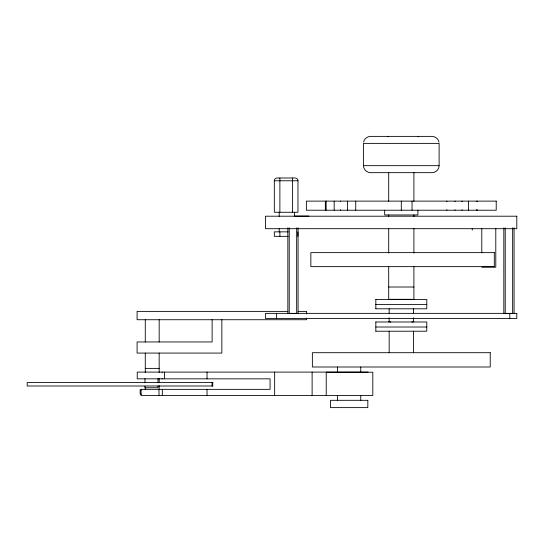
<?xml version="1.0" encoding="UTF-8"?>
<svg xmlns="http://www.w3.org/2000/svg" width="544" height="544" viewBox="0 0 544 544"><rect width="100%" height="100%" fill="white"/><g stroke="black" fill="none" stroke-linecap="round" stroke-linejoin="round"><path stroke-width="0.82" d="M413.42 321.722L413.426 317.682M413.426 313.643L413.426 308.802M389.144 321.722L389.15 317.682M389.164 313.643L389.171 308.802M375.836 308.802L375.836 299.574M375.836 331.214L375.836 321.987M375.782 299.574L426.816 299.574L426.761 308.802L375.782 308.802M375.782 321.987L426.816 321.987L426.761 331.214L375.782 331.214M439.103 165.668C439.198 169.456 435.812 172.591 432.113 172.672L370.484 172.672C366.785 172.591 363.399 169.456 363.494 165.668L363.494 143.385L439.11 143.385L439.103 165.668L363.487 165.668M363.603 142.106C364.16 138.836 367.248 136.503 370.484 136.381L432.113 136.381C435.35 136.503 438.437 138.836 438.994 142.106M274.326 180.778L297.969 180.778L297.969 212.282L274.326 212.282L274.326 180.778A2.781 2.781 0 0 1 277.1 177.997L295.181 177.997A2.781 2.781 0 0 1 297.969 180.778M294.352 216.09L308.951 216.09M288.293 231.853L274.326 231.853L274.326 236.341L288.232 236.341M297.881 231.853L297.881 236.341M481.787 267.206L495.795 267.206L495.795 228.555M388.695 287.014L413.902 287.014M375.782 304.599L426.816 304.599M287.966 311.386L137.088 311.386L137.088 319.729L306.612 319.729L306.612 318.056M298.139 311.386L306.612 311.386L306.612 313.888M388.695 321.722L390.782 321.987M413.902 321.722L411.808 321.987M375.782 327.012L426.816 327.012M145.275 368.383L159.168 368.383M368.009 372.096L137.231 372.096L137.217 378.835L270.062 378.835L270.062 389.348L141.059 389.348L141.059 395.522L372.803 395.522L372.803 372.218L326.23 372.218L326.23 395.522M212.942 382.527L27.2 382.527L27.2 386.002L212.942 386.002M141.386 389.885L140.168 389.885L140.168 394.142L141.386 394.142M514.06 227.827L514.06 313.5L503.832 313.5L503.826 227.827M512.659 227.827L512.659 313.5M509.796 313.358L509.796 318.444M505.226 227.827L505.226 313.5M481.787 228.555L481.787 252.919M477.238 201.117L477.238 201.688M477.238 209.658L477.238 210.222M476.476 201.117L476.476 201.688M476.476 209.658L476.476 210.222M472.246 228.46L472.246 230.058M468.418 201.117L468.418 210.222M462.053 201.117L462.053 201.688M462.053 209.658L462.053 210.222M454.995 201.117L454.995 201.688M454.995 209.658L454.995 210.222M446.862 201.117L446.862 201.688M446.862 209.658L446.862 210.222M418.248 136.381L418.248 136.884M417.908 210.222L417.908 214.968L384.69 214.968L384.69 210.222M413.902 172.455L413.902 201.307M413.902 214.887L413.902 216.58M413.902 228.46L413.902 253.069M413.902 266.648L413.902 299.309L388.695 299.309L388.695 266.648M413.426 331.214L413.426 352.73M412.039 201.117L412.039 210.222M401.295 201.117L401.295 210.222M389.171 331.214L389.171 352.73M388.695 172.455L388.695 201.307M388.695 214.887L388.695 216.58M388.695 228.46L388.695 253.069M387.886 136.381L387.886 136.884M360.76 366.996L360.76 371.994M360.76 395.325L360.76 400.323M355.735 201.117L355.735 210.222M347.602 201.117L347.602 210.222M340.544 201.117L340.544 201.688M340.544 209.658L340.544 210.222M337.572 366.996L337.572 371.994M337.572 395.325L337.572 400.323M334.179 201.117L334.179 210.222M326.121 201.117L326.121 210.222M325.36 201.117L325.36 210.222M312.12 372.096L312.12 395.522M298.071 227.827L298.071 313.5L287.844 313.5L287.837 227.827M296.67 227.827L296.67 313.5M294.596 212.282L294.596 216.362M292.414 178.01L292.414 212.282M289.238 227.827L289.238 313.5M279.881 178.01L279.881 212.282M279.881 231.853L279.881 236.341M279.194 212.282L279.194 216.362M279.194 228.589L279.194 231.853M276.631 313.358L276.631 318.444M274.652 372.096L274.652 395.522M221.85 319.729L221.85 353.076L137.088 353.076L137.088 341.958L212.126 341.958L212.126 319.729M212.724 382.527L212.724 386.002M212.038 382.527L212.038 386.002M207.04 372.096L207.04 378.835M207.04 389.348L207.04 395.522M164.506 372.096L164.506 378.835M162.336 389.348L162.336 395.522M162.126 372.096L162.126 372.518M162.126 378.413L162.126 378.835M159.168 319.729L159.168 341.958M159.168 353.076L159.168 372.484M159.168 378.23L159.168 382.33M159.168 385.608L159.168 389.715M158.991 389.348L158.991 395.522M157.984 378.617L157.984 382.779M157.984 386.111L157.984 387.77L144.962 387.77L144.962 386.111M145.275 319.729L145.275 341.958M145.275 353.076L145.275 372.484M145.275 387.253L145.275 389.715M144.962 378.617L144.962 382.779M496.223 201.117L306.374 201.117L306.374 210.222L496.223 210.222L496.223 201.117M516.8 216.206L265.513 216.206L265.513 228.691L516.8 228.691L516.8 216.206M494.306 252.627L310.848 252.627L310.848 266.635L494.306 266.635L494.306 252.627M516.8 313.358L265.513 313.358L265.513 318.444L516.8 318.444L516.8 313.358M490.232 352.702L312.365 352.702L312.365 366.996L490.232 366.996L490.232 352.702M367.826 400.316L330.5 400.316L330.5 407.619L367.826 407.619L367.826 400.316"/></g></svg>
